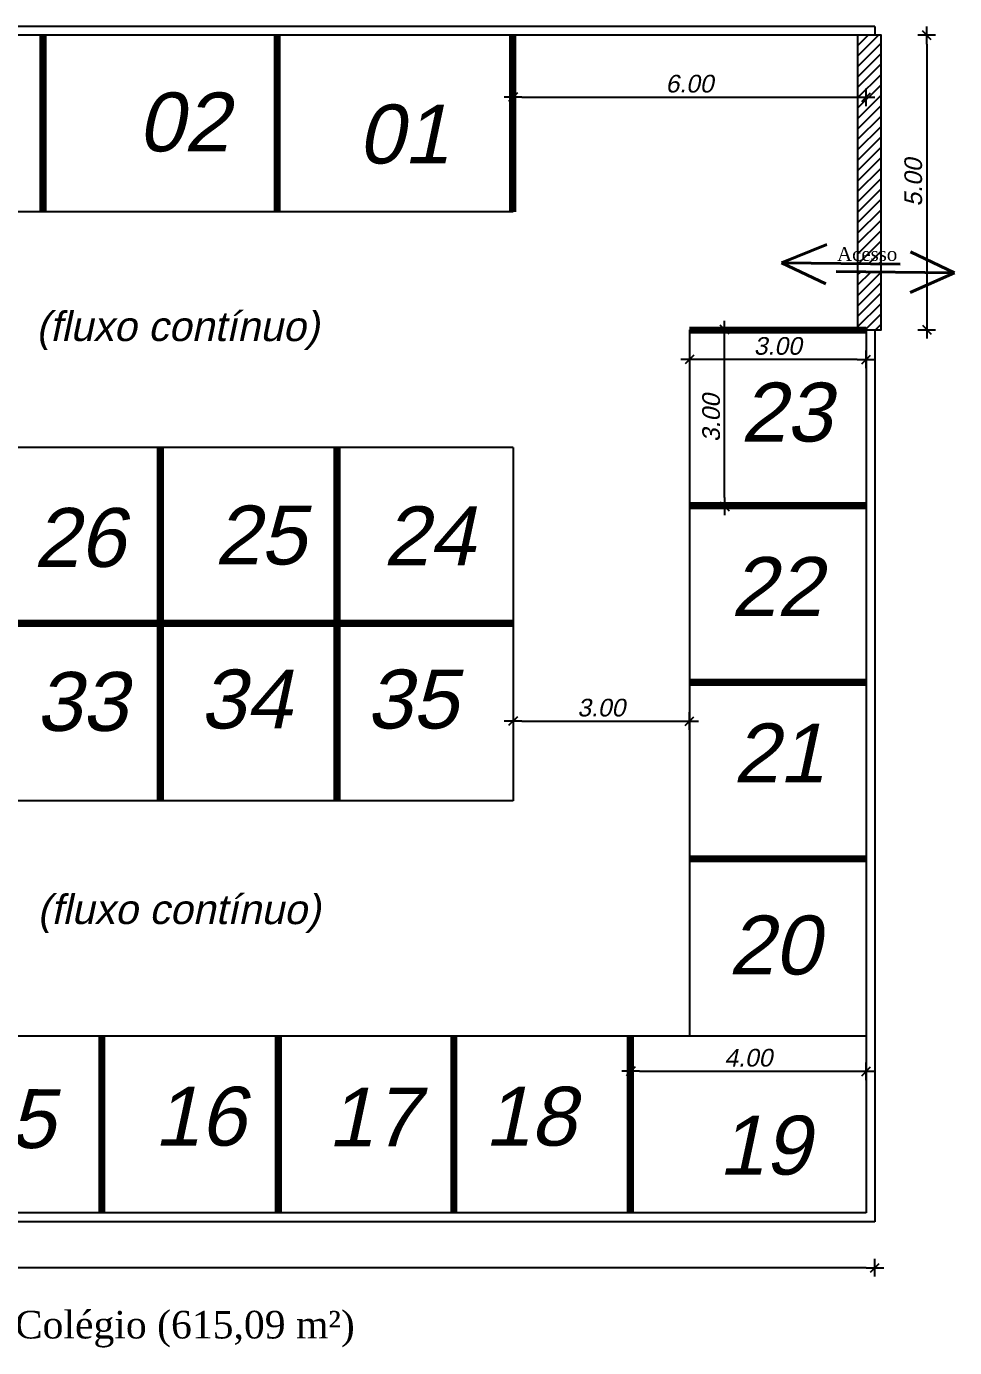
# Model space of a CAD drawing. Header units: metres. Extents: x 2113 to 5678, y -2764 to 956.
# Drawn here: x 3915.52 to 3931.29, y 210.68 to 233.12 of the extents above; entities that cross this region are included whole.
import ezdxf

# ---------------------------------------------------------------- set-up
doc = ezdxf.new("R2010")
doc.units = ezdxf.units.M
doc.header["$MEASUREMENT"] = 0
for name, color, linetype in [('COTASOK', 1, 'Continuous'), ('HACHURAS', 8, 'Continuous'), ('PAREDE', 7, 'Continuous'), ('TELHADO', 6, 'Continuous')]:
    doc.layers.add(name, color=color, linetype=linetype)
doc.styles.add('JEF', font='times.ttf', dxfattribs={"height": 0.3})
doc.styles.add('util2000', font='arial.ttf', dxfattribs={"oblique": 12.000028})
doc.dimstyles.new('int_1-50_m_MS_50', dxfattribs={"dimscale": 0.05, "dimtxt": 3, "dimasz": 1.5, "dimexe": 1, "dimexo": 0, "dimgap": 0.75, "dimtad": 1, "dimzin": 1, "dimdsep": 46, "dimtxsty": 'util2000', "dimblk": '_U2_SETA01', "dimcen": 1.5, "dimse1": 1, "dimse2": 1, "dimclrd": 1, "dimclre": 1, "dimclrt": 1, "dimazin": 3, "dimtfac": 1, "dimtix": 1, "dimtmove": 1, "dimatfit": 3, "dimldrblk": '_U2_SETA02', "dimfxl": 1, "dimtzin": 12, "dimarcsym": 0})

# ---------------------------------------------------------------- blocks, each defined once
blk = doc.blocks.new('_U2_SETA01')
at = {"color": 0}
for p, q in [((-1, 0), (1, 0)), ((0, -1), (0, 1))]:
    blk.add_line(p, q, dxfattribs=at)
blk.add_line((-0.5, -0.5), (0.5, 0.5))
blk = doc.blocks.new('*D268')
at = {"layer": 'Defpoints', "color": 0, "ltscale": 0.3, "transparency": 16777216}
for p in [(3930.045, 232.969), (3930.045, 227.969), (3930.821, 227.969)]:
    blk.add_point(p, dxfattribs=at)
at = {"layer": 'PAREDE', "color": 1, "lineweight": -2, "ltscale": 0.3, "transparency": 16777216}
blk.add_line((3930.821, 232.819), (3930.821, 228.119), dxfattribs=at)
at = {"layer": 'PAREDE', "color": 1, "lineweight": -2, "ltscale": 0.3, "transparency": 16777216, "xscale": 0.15, "yscale": 0.15, "zscale": 0.15}
for p, rotation in [((3930.821, 232.969), 90), ((3930.821, 227.969), 270)]:
    blk.add_blockref('_U2_SETA01', p, dxfattribs=dict(at, rotation=rotation))
at = {"layer": 'PAREDE', "color": 1, "ltscale": 0.3, "transparency": 16777216, "insert": (3930.593, 230.469), "char_height": 0.3, "attachment_point": 5, "rotation": 90, "style": 'util2000'}
blk.add_mtext('5.00', dxfattribs=at)
blk = doc.blocks.new('_U2_SETA02')
blk.add_solid([(-1, -0.17), (0, 0), (-1, 0.17)])
blk = doc.blocks.new('*D269')
at = {"layer": 'Defpoints', "color": 0, "ltscale": 0.3, "transparency": 16777216}
for p in [(3899.64, 212.819), (3929.94, 212.819), (3899.64, 212.038)]:
    blk.add_point(p, dxfattribs=at)
at = {"layer": 'PAREDE', "color": 1, "lineweight": -2, "ltscale": 0.3, "transparency": 16777216}
blk.add_line((3929.79, 212.038), (3899.79, 212.038), dxfattribs=at)
at = {"layer": 'PAREDE', "color": 1, "lineweight": -2, "ltscale": 0.3, "transparency": 16777216, "xscale": 0.15, "yscale": 0.15, "zscale": 0.15, "rotation": 180}
blk.add_blockref('_U2_SETA01', (3899.64, 212.038), dxfattribs=at)
at = {"layer": 'PAREDE', "color": 1, "lineweight": -2, "ltscale": 0.3, "transparency": 16777216, "xscale": 0.15, "yscale": 0.15, "zscale": 0.15}
blk.add_blockref('_U2_SETA01', (3929.94, 212.038), dxfattribs=at)
at = {"layer": 'PAREDE', "color": 1, "ltscale": 0.3, "transparency": 16777216, "insert": (3914.79, 212.266), "char_height": 0.3, "attachment_point": 5, "style": 'util2000'}
blk.add_mtext('30.30', dxfattribs=at)
blk = doc.blocks.new('*D243')
at = {"layer": 'Defpoints', "color": 0, "ltscale": 0.3, "transparency": 16777216}
for p in [(3923.79, 221.398), (3926.79, 221.398), (3926.79, 221.321)]:
    blk.add_point(p, dxfattribs=at)
at = {"layer": 'PAREDE', "color": 1, "lineweight": -2, "ltscale": 0.3, "transparency": 16777216}
blk.add_line((3923.94, 221.321), (3926.64, 221.321), dxfattribs=at)
at = {"layer": 'PAREDE', "color": 1, "lineweight": -2, "ltscale": 0.3, "transparency": 16777216, "xscale": 0.15, "yscale": 0.15, "zscale": 0.15, "rotation": 180}
blk.add_blockref('_U2_SETA01', (3923.79, 221.321), dxfattribs=at)
at = {"layer": 'PAREDE', "color": 1, "lineweight": -2, "ltscale": 0.3, "transparency": 16777216, "xscale": 0.15, "yscale": 0.15, "zscale": 0.15}
blk.add_blockref('_U2_SETA01', (3926.79, 221.321), dxfattribs=at)
at = {"layer": 'PAREDE', "color": 1, "ltscale": 0.3, "transparency": 16777216, "insert": (3925.29, 221.549), "char_height": 0.3, "attachment_point": 5, "style": 'util2000'}
blk.add_mtext('3.00', dxfattribs=at)
blk = doc.blocks.new('*D244')
at = {"layer": 'Defpoints', "color": 0, "ltscale": 0.3, "transparency": 16777216}
for p in [(3923.79, 232.197), (3929.79, 231.917), (3929.79, 227.969)]:
    blk.add_point(p, dxfattribs=at)
at = {"layer": 'PAREDE', "color": 1, "lineweight": -2, "ltscale": 0.3, "transparency": 16777216}
blk.add_line((3923.94, 231.917), (3929.64, 231.917), dxfattribs=at)
at = {"layer": 'PAREDE', "color": 1, "lineweight": -2, "ltscale": 0.3, "transparency": 16777216, "xscale": 0.15, "yscale": 0.15, "zscale": 0.15, "rotation": 180}
blk.add_blockref('_U2_SETA01', (3923.79, 231.917), dxfattribs=at)
at = {"layer": 'PAREDE', "color": 1, "lineweight": -2, "ltscale": 0.3, "transparency": 16777216, "xscale": 0.15, "yscale": 0.15, "zscale": 0.15}
blk.add_blockref('_U2_SETA01', (3929.79, 231.917), dxfattribs=at)
at = {"layer": 'PAREDE', "color": 1, "ltscale": 0.3, "transparency": 16777216, "insert": (3926.79, 232.145), "char_height": 0.3, "attachment_point": 5, "style": 'util2000'}
blk.add_mtext('6.00', dxfattribs=at)
blk = doc.blocks.new('*D248')
at = {"layer": 'Defpoints', "color": 0, "ltscale": 0.3, "transparency": 16777216}
for p in [(3929.79, 215.375), (3925.79, 215.089), (3929.79, 215.089)]:
    blk.add_point(p, dxfattribs=at)
at = {"layer": 'PAREDE', "color": 1, "lineweight": -2, "ltscale": 0.3, "transparency": 16777216}
blk.add_line((3925.94, 215.375), (3929.64, 215.375), dxfattribs=at)
at = {"layer": 'PAREDE', "color": 1, "lineweight": -2, "ltscale": 0.3, "transparency": 16777216, "xscale": 0.15, "yscale": 0.15, "zscale": 0.15, "rotation": 180}
blk.add_blockref('_U2_SETA01', (3925.79, 215.375), dxfattribs=at)
at = {"layer": 'PAREDE', "color": 1, "lineweight": -2, "ltscale": 0.3, "transparency": 16777216, "xscale": 0.15, "yscale": 0.15, "zscale": 0.15}
blk.add_blockref('_U2_SETA01', (3929.79, 215.375), dxfattribs=at)
at = {"layer": 'PAREDE', "color": 1, "ltscale": 0.3, "transparency": 16777216, "insert": (3927.79, 215.604), "char_height": 0.3, "attachment_point": 5, "style": 'util2000'}
blk.add_mtext('4.00', dxfattribs=at)
blk = doc.blocks.new('*D252')
at = {"layer": 'Defpoints', "color": 0, "ltscale": 0.3, "transparency": 16777216}
for p in [(3930.045, 232.969), (3930.045, 227.969), (3930.821, 227.969)]:
    blk.add_point(p, dxfattribs=at)
at = {"layer": 'PAREDE', "color": 1, "lineweight": -2, "ltscale": 0.3, "transparency": 16777216}
blk.add_line((3930.821, 232.819), (3930.821, 228.119), dxfattribs=at)
at = {"layer": 'PAREDE', "color": 1, "lineweight": -2, "ltscale": 0.3, "transparency": 16777216, "xscale": 0.15, "yscale": 0.15, "zscale": 0.15}
for p, rotation in [((3930.821, 232.969), 90), ((3930.821, 227.969), 270)]:
    blk.add_blockref('_U2_SETA01', p, dxfattribs=dict(at, rotation=rotation))
at = {"layer": 'PAREDE', "color": 1, "ltscale": 0.3, "transparency": 16777216, "insert": (3930.593, 230.469), "char_height": 0.3, "attachment_point": 5, "rotation": 90, "style": 'util2000'}
blk.add_mtext('5.00', dxfattribs=at)
blk = doc.blocks.new('*D253')
at = {"layer": 'Defpoints', "color": 0, "ltscale": 0.3, "transparency": 16777216}
for p in [(3899.64, 212.819), (3929.94, 212.819), (3899.64, 212.038)]:
    blk.add_point(p, dxfattribs=at)
at = {"layer": 'PAREDE', "color": 1, "lineweight": -2, "ltscale": 0.3, "transparency": 16777216}
blk.add_line((3929.79, 212.038), (3899.79, 212.038), dxfattribs=at)
at = {"layer": 'PAREDE', "color": 1, "lineweight": -2, "ltscale": 0.3, "transparency": 16777216, "xscale": 0.15, "yscale": 0.15, "zscale": 0.15, "rotation": 180}
blk.add_blockref('_U2_SETA01', (3899.64, 212.038), dxfattribs=at)
at = {"layer": 'PAREDE', "color": 1, "lineweight": -2, "ltscale": 0.3, "transparency": 16777216, "xscale": 0.15, "yscale": 0.15, "zscale": 0.15}
blk.add_blockref('_U2_SETA01', (3929.94, 212.038), dxfattribs=at)
at = {"layer": 'PAREDE', "color": 1, "ltscale": 0.3, "transparency": 16777216, "insert": (3914.79, 212.266), "char_height": 0.3, "attachment_point": 5, "style": 'util2000'}
blk.add_mtext('30.30', dxfattribs=at)
blk = doc.blocks.new('*D259')
at = {"layer": 'Defpoints', "color": 0, "ltscale": 0.3, "transparency": 16777216}
for p in [(3923.79, 221.398), (3926.79, 221.398), (3926.79, 221.321)]:
    blk.add_point(p, dxfattribs=at)
at = {"layer": 'PAREDE', "color": 1, "lineweight": -2, "ltscale": 0.3, "transparency": 16777216}
blk.add_line((3923.94, 221.321), (3926.64, 221.321), dxfattribs=at)
at = {"layer": 'PAREDE', "color": 1, "lineweight": -2, "ltscale": 0.3, "transparency": 16777216, "xscale": 0.15, "yscale": 0.15, "zscale": 0.15, "rotation": 180}
blk.add_blockref('_U2_SETA01', (3923.79, 221.321), dxfattribs=at)
at = {"layer": 'PAREDE', "color": 1, "lineweight": -2, "ltscale": 0.3, "transparency": 16777216, "xscale": 0.15, "yscale": 0.15, "zscale": 0.15}
blk.add_blockref('_U2_SETA01', (3926.79, 221.321), dxfattribs=at)
at = {"layer": 'PAREDE', "color": 1, "ltscale": 0.3, "transparency": 16777216, "insert": (3925.29, 221.549), "char_height": 0.3, "attachment_point": 5, "style": 'util2000'}
blk.add_mtext('3.00', dxfattribs=at)
blk = doc.blocks.new('*D260')
at = {"layer": 'Defpoints', "color": 0, "ltscale": 0.3, "transparency": 16777216}
for p in [(3923.79, 232.197), (3929.79, 231.917), (3929.79, 227.969)]:
    blk.add_point(p, dxfattribs=at)
at = {"layer": 'PAREDE', "color": 1, "lineweight": -2, "ltscale": 0.3, "transparency": 16777216}
blk.add_line((3923.94, 231.917), (3929.64, 231.917), dxfattribs=at)
at = {"layer": 'PAREDE', "color": 1, "lineweight": -2, "ltscale": 0.3, "transparency": 16777216, "xscale": 0.15, "yscale": 0.15, "zscale": 0.15, "rotation": 180}
blk.add_blockref('_U2_SETA01', (3923.79, 231.917), dxfattribs=at)
at = {"layer": 'PAREDE', "color": 1, "lineweight": -2, "ltscale": 0.3, "transparency": 16777216, "xscale": 0.15, "yscale": 0.15, "zscale": 0.15}
blk.add_blockref('_U2_SETA01', (3929.79, 231.917), dxfattribs=at)
at = {"layer": 'PAREDE', "color": 1, "ltscale": 0.3, "transparency": 16777216, "insert": (3926.79, 232.145), "char_height": 0.3, "attachment_point": 5, "style": 'util2000'}
blk.add_mtext('6.00', dxfattribs=at)
blk = doc.blocks.new('*D264')
at = {"layer": 'Defpoints', "color": 0, "ltscale": 0.3, "transparency": 16777216}
for p in [(3929.79, 215.375), (3925.79, 215.089), (3929.79, 215.089)]:
    blk.add_point(p, dxfattribs=at)
at = {"layer": 'PAREDE', "color": 1, "lineweight": -2, "ltscale": 0.3, "transparency": 16777216}
blk.add_line((3925.94, 215.375), (3929.64, 215.375), dxfattribs=at)
at = {"layer": 'PAREDE', "color": 1, "lineweight": -2, "ltscale": 0.3, "transparency": 16777216, "xscale": 0.15, "yscale": 0.15, "zscale": 0.15, "rotation": 180}
blk.add_blockref('_U2_SETA01', (3925.79, 215.375), dxfattribs=at)
at = {"layer": 'PAREDE', "color": 1, "lineweight": -2, "ltscale": 0.3, "transparency": 16777216, "xscale": 0.15, "yscale": 0.15, "zscale": 0.15}
blk.add_blockref('_U2_SETA01', (3929.79, 215.375), dxfattribs=at)
at = {"layer": 'PAREDE', "color": 1, "ltscale": 0.3, "transparency": 16777216, "insert": (3927.79, 215.604), "char_height": 0.3, "attachment_point": 5, "style": 'util2000'}
blk.add_mtext('4.00', dxfattribs=at)
blk = doc.blocks.new('*D274')
at = {"layer": 'Defpoints', "color": 0, "ltscale": 0.3, "transparency": 16777216}
for p in [(3927.386, 227.969), (3929.496, 227.969), (3929.496, 224.969)]:
    blk.add_point(p, dxfattribs=at)
at = {"layer": 'PAREDE', "color": 1, "lineweight": -2, "ltscale": 0.3, "transparency": 16777216}
blk.add_line((3927.386, 225.119), (3927.386, 227.819), dxfattribs=at)
at = {"layer": 'PAREDE', "color": 1, "lineweight": -2, "ltscale": 0.3, "transparency": 16777216, "xscale": 0.15, "yscale": 0.15, "zscale": 0.15}
for p, rotation in [((3927.386, 227.969), 90), ((3927.386, 224.969), 270)]:
    blk.add_blockref('_U2_SETA01', p, dxfattribs=dict(at, rotation=rotation))
at = {"layer": 'PAREDE', "color": 1, "ltscale": 0.3, "transparency": 16777216, "insert": (3927.158, 226.469), "char_height": 0.3, "attachment_point": 5, "rotation": 90, "style": 'util2000'}
blk.add_mtext('3.00', dxfattribs=at)
blk = doc.blocks.new('*D275')
at = {"layer": 'Defpoints', "color": 0, "ltscale": 0.3, "transparency": 16777216}
for p in [(3929.79, 227.551), (3926.79, 227.463), (3926.79, 227.463)]:
    blk.add_point(p, dxfattribs=at)
at = {"layer": 'PAREDE', "color": 1, "lineweight": -2, "ltscale": 0.3, "transparency": 16777216}
blk.add_line((3929.64, 227.463), (3926.94, 227.463), dxfattribs=at)
at = {"layer": 'PAREDE', "color": 1, "lineweight": -2, "ltscale": 0.3, "transparency": 16777216, "xscale": 0.15, "yscale": 0.15, "zscale": 0.15, "rotation": 180}
blk.add_blockref('_U2_SETA01', (3926.79, 227.463), dxfattribs=at)
at = {"layer": 'PAREDE', "color": 1, "lineweight": -2, "ltscale": 0.3, "transparency": 16777216, "xscale": 0.15, "yscale": 0.15, "zscale": 0.15}
blk.add_blockref('_U2_SETA01', (3929.79, 227.463), dxfattribs=at)
at = {"layer": 'PAREDE', "color": 1, "ltscale": 0.3, "transparency": 16777216, "insert": (3928.29, 227.691), "char_height": 0.3, "attachment_point": 5, "style": 'util2000'}
blk.add_mtext('3.00', dxfattribs=at)

msp = doc.modelspace()

# ---------------------------------------------------------------- hatches: boundary and pattern name
h = msp.add_hatch()
h.set_pattern_fill('ANSI31', color=256)
h.set_pattern_definition([(45, (73.98245, 79.00702), (-0.0883883476, 0.0883883476), [])])
h.paths.add_polyline_path([(3930.045, 232.969), (3929.645, 232.969), (3929.645, 229.089), (3930.045, 229.085)])
h.paths.add_polyline_path([(3930.045, 228.95), (3929.645, 228.954), (3929.645, 227.969), (3930.045, 227.969)])
h.paths.add_polyline_path([(3929.235, 229.004), (3930.352, 229.004), (3930.352, 229.504), (3929.235, 229.504)], flags=9)

# ---------------------------------------------------------------- linework, layer by layer
at = {"layer": 'HACHURAS'}
for p, q in [((3923.79, 229.969), (3899.79, 229.969)), ((3923.79, 229.969), (3899.79, 229.969)), ((3926.79, 227.969), (3926.79, 215.969)), ((3926.79, 227.969), (3926.79, 215.969)), ((3923.79, 225.969), (3905.79, 225.969)), ((3923.79, 225.969), (3905.79, 225.969)), ((3923.79, 225.969), (3923.79, 219.969)), ((3923.79, 225.969), (3923.79, 219.969)), ((3923.79, 219.969), (3905.79, 219.969)), ((3923.79, 219.969), (3905.79, 219.969)), ((3929.79, 215.969), (3901.79, 215.969)), ((3929.79, 215.969), (3901.79, 215.969))]:
    msp.add_line(p, q, dxfattribs=at)
at = {"layer": 'PAREDE'}
for p, q in [((3929.94, 233.119), (3899.64, 233.119)), ((3929.94, 233.119), (3899.64, 233.119)), ((3929.94, 233.119), (3929.94, 232.969)), ((3929.94, 233.119), (3929.94, 232.969)), ((3929.79, 232.969), (3899.79, 232.969)), ((3929.79, 232.969), (3899.79, 232.969)), ((3929.79, 232.969), (3899.79, 232.969)), ((3929.79, 232.969), (3899.79, 232.969)), ((3929.79, 227.969), (3929.79, 212.969)), ((3929.79, 227.969), (3929.79, 212.969)), ((3929.94, 227.969), (3929.94, 212.819)), ((3929.94, 227.969), (3929.94, 212.819)), ((3929.79, 215.969), (3926.79, 215.969)), ((3929.79, 215.969), (3926.79, 215.969)), ((3929.79, 212.969), (3899.79, 212.969)), ((3929.79, 212.969), (3899.79, 212.969)), ((3929.94, 212.819), (3899.64, 212.819)), ((3929.94, 212.819), (3899.64, 212.819))]:
    msp.add_line(p, q, dxfattribs=at)
at = {"layer": 'PAREDE', "lineweight": 80}
for p, q in [((3915.79, 232.969), (3915.79, 229.969)), ((3915.79, 232.969), (3915.79, 229.969)), ((3915.81, 232.969), (3915.81, 229.969)), ((3915.81, 232.969), (3915.81, 229.969)), ((3919.77, 232.969), (3919.77, 229.969)), ((3919.77, 232.969), (3919.77, 229.969)), ((3919.79, 232.969), (3919.79, 229.969)), ((3919.79, 232.969), (3919.79, 229.969)), ((3923.77, 232.969), (3923.77, 229.969)), ((3923.77, 232.969), (3923.77, 229.969)), ((3923.79, 232.969), (3923.79, 229.969)), ((3923.79, 232.969), (3923.79, 229.969)), ((3929.79, 227.969), (3926.79, 227.969)), ((3929.79, 227.969), (3926.79, 227.969)), ((3929.79, 227.949), (3926.79, 227.949)), ((3929.79, 227.949), (3926.79, 227.949)), ((3917.79, 219.969), (3917.79, 225.969)), ((3917.79, 219.969), (3917.79, 225.969)), ((3917.81, 219.969), (3917.81, 225.969)), ((3917.81, 219.969), (3917.81, 225.969)), ((3920.79, 219.969), (3920.79, 225.969)), ((3920.79, 219.969), (3920.79, 225.969)), ((3920.81, 219.969), (3920.81, 225.969)), ((3920.81, 219.969), (3920.81, 225.969)), ((3929.79, 224.989), (3926.79, 224.989)), ((3929.79, 224.989), (3926.79, 224.989)), ((3929.79, 224.969), (3926.79, 224.969)), ((3929.79, 224.969), (3926.79, 224.969)), ((3923.79, 222.989), (3905.79, 222.989)), ((3923.79, 222.989), (3905.79, 222.989)), ((3923.79, 222.969), (3905.79, 222.969)), ((3923.79, 222.969), (3905.79, 222.969)), ((3929.79, 221.989), (3926.79, 221.989)), ((3929.79, 221.989), (3926.79, 221.989)), ((3929.79, 221.969), (3926.79, 221.969)), ((3929.79, 221.969), (3926.79, 221.969)), ((3929.79, 218.989), (3926.79, 218.989)), ((3929.79, 218.989), (3926.79, 218.989)), ((3929.79, 218.969), (3926.79, 218.969)), ((3929.79, 218.969), (3926.79, 218.969)), ((3916.79, 215.969), (3916.79, 212.969)), ((3916.79, 215.969), (3916.79, 212.969)), ((3916.81, 215.969), (3916.81, 212.969)), ((3916.81, 215.969), (3916.81, 212.969)), ((3919.79, 215.969), (3919.79, 212.969)), ((3919.79, 215.969), (3919.79, 212.969)), ((3919.81, 215.969), (3919.81, 212.969)), ((3919.81, 215.969), (3919.81, 212.969)), ((3922.77, 215.969), (3922.77, 212.969)), ((3922.77, 215.969), (3922.77, 212.969)), ((3922.79, 215.969), (3922.79, 212.969)), ((3922.79, 215.969), (3922.79, 212.969)), ((3925.77, 215.969), (3925.77, 212.969)), ((3925.77, 215.969), (3925.77, 212.969)), ((3925.79, 215.969), (3925.79, 212.969)), ((3925.79, 215.969), (3925.79, 212.969))]:
    msp.add_line(p, q, dxfattribs=at)
at = {"layer": 'PAREDE'}
msp.add_lwpolyline([(3929.645, 227.969), (3930.045, 227.969), (3930.045, 232.969), (3929.645, 232.969)], close=True, dxfattribs=at)
msp.add_lwpolyline([(3929.645, 227.969), (3930.045, 227.969), (3930.045, 232.969), (3929.645, 232.969)], close=True, dxfattribs=at)
at = {"layer": 'TELHADO', "lineweight": 40}
for p, q in [((3928.355, 229.102), (3929.122, 229.413)), ((3930.368, 229.081), (3928.355, 229.102)), ((3928.355, 229.102), (3929.104, 228.749)), ((3930.368, 229.081), (3928.355, 229.102)), ((3928.355, 229.102), (3929.104, 228.749)), ((3931.294, 228.937), (3930.546, 229.29)), ((3931.294, 228.937), (3930.546, 229.29)), ((3929.282, 228.958), (3931.294, 228.937)), ((3929.282, 228.958), (3931.294, 228.937)), ((3931.294, 228.937), (3930.539, 228.6)), ((3931.294, 228.937), (3930.539, 228.6))]:
    msp.add_line(p, q, dxfattribs=at)

# ---------------------------------------------------------------- texts
at = {"layer": 'COTASOK', "style": 'JEF'}
for s in ['Ginasio de Esportes Colégio', 'Ginasio de Esportes Colégio (615,09 m²)']:
    msp.add_text(s, height=0.46875, dxfattribs=at).set_placement((3909.483, 210.838))
at = {"layer": 'COTASOK', "insert": (3929.297, 229.372), "char_height": 0.2344, "width": 1.19172, "attachment_point": 1, "style": 'JEF'}
msp.add_mtext('Acesso', dxfattribs=at)
at = {"layer": 'PAREDE', "color": 1, "attachment_point": 7, "rotation": 359.9678, "style": 'util2000'}
for s, insert, char_height in [('{\\f@Arial Unicode MS|b0|i0|c0|p34;\\C256;\\P\\H1.4286x;02}', (3917.414, 230.983), 0.7), ('{\\f@Arial Unicode MS|b0|i0|c0|p34;\\C256;\\P\\H1.4286x;02}', (3917.414, 230.983), 0.7), ('{\\f@Arial Unicode MS|b0|i0|c0|p34;\\C256;\\P\\H1.4286x;01}', (3921.153, 230.778), 0.7), ('{\\f@Arial Unicode MS|b0|i0|c0|p34;\\C256;\\P\\H1.4286x;01}', (3921.153, 230.778), 0.7), ('{\\f@Arial Unicode MS|b0|i0|c0|p34;\\C256;(fluxo contínuo)}', (3915.684, 227.627), 0.5), ('{\\f@Arial Unicode MS|b0|i0|c0|p34;\\C256;(fluxo contínuo)}', (3915.684, 227.627), 0.5), ('{\\f@Arial Unicode MS|b0|i0|c0|p34;\\C256;\\P\\H1.4286x;23}', (3927.655, 226.056), 0.7), ('{\\f@Arial Unicode MS|b0|i0|c0|p34;\\C256;\\P\\H1.4286x;23}', (3927.655, 226.056), 0.7), ('{\\f@Arial Unicode MS|b0|i0|c0|p34;\\C256;\\P\\H1.4286x;26}', (3915.643, 223.927), 0.7), ('{\\f@Arial Unicode MS|b0|i0|c0|p34;\\C256;\\P\\H1.4286x;26}', (3915.643, 223.927), 0.7), ('{\\f@Arial Unicode MS|b0|i0|c0|p34;\\C256;\\P\\H1.4286x;25}', (3918.718, 223.968), 0.7), ('{\\f@Arial Unicode MS|b0|i0|c0|p34;\\C256;\\P\\H1.4286x;25}', (3918.718, 223.968), 0.7), ('{\\f@Arial Unicode MS|b0|i0|c0|p34;\\C256;\\P\\H1.4286x;24}', (3921.587, 223.968), 0.7), ('{\\f@Arial Unicode MS|b0|i0|c0|p34;\\C256;\\P\\H1.4286x;24}', (3921.587, 223.968), 0.7), ('{\\f@Arial Unicode MS|b0|i0|c0|p34;\\C256;\\P\\H1.4286x;22}', (3927.491, 223.108), 0.7), ('{\\f@Arial Unicode MS|b0|i0|c0|p34;\\C256;\\P\\H1.4286x;22}', (3927.491, 223.108), 0.7), ('{\\f@Arial Unicode MS|b0|i0|c0|p34;\\C256;\\P\\H1.4286x;33}', (3915.684, 221.142), 0.7), ('{\\f@Arial Unicode MS|b0|i0|c0|p34;\\C256;\\P\\H1.4286x;33}', (3915.684, 221.142), 0.7), ('{\\f@Arial Unicode MS|b0|i0|c0|p34;\\C256;\\P\\H1.4286x;34}', (3918.472, 221.183), 0.7), ('{\\f@Arial Unicode MS|b0|i0|c0|p34;\\C256;\\P\\H1.4286x;34}', (3918.472, 221.183), 0.7), ('{\\f@Arial Unicode MS|b0|i0|c0|p34;\\C256;\\P\\H1.4286x;35}', (3921.3, 221.183), 0.7), ('{\\f@Arial Unicode MS|b0|i0|c0|p34;\\C256;\\P\\H1.4286x;35}', (3921.3, 221.183), 0.7), ('{\\f@Arial Unicode MS|b0|i0|c0|p34;\\C256;\\P\\H1.4286x;21}', (3927.532, 220.282), 0.7), ('{\\f@Arial Unicode MS|b0|i0|c0|p34;\\C256;\\P\\H1.4286x;21}', (3927.532, 220.282), 0.7), ('{\\f@Arial Unicode MS|b0|i0|c0|p34;\\C256;(fluxo contínuo)}', (3915.704, 217.726), 0.5), ('{\\f@Arial Unicode MS|b0|i0|c0|p34;\\C256;(fluxo contínuo)}', (3915.704, 217.726), 0.5), ('{\\f@Arial Unicode MS|b0|i0|c0|p34;\\C256;\\P\\H1.4286x;20}', (3927.45, 217.006), 0.7), ('{\\f@Arial Unicode MS|b0|i0|c0|p34;\\C256;\\P\\H1.4286x;20}', (3927.45, 217.006), 0.7), ('{\\f@Arial Unicode MS|b0|i0|c0|p34;\\C256;\\P\\H1.4286x;15}', (3914.454, 214.058), 0.7), ('{\\f@Arial Unicode MS|b0|i0|c0|p34;\\C256;\\P\\H1.4286x;15}', (3914.454, 214.058), 0.7), ('{\\f@Arial Unicode MS|b0|i0|c0|p34;\\C256;\\P\\H1.4286x;16}', (3917.693, 214.099), 0.7), ('{\\f@Arial Unicode MS|b0|i0|c0|p34;\\C256;\\P\\H1.4286x;16}', (3917.693, 214.099), 0.7), ('{\\f@Arial Unicode MS|b0|i0|c0|p34;\\C256;\\P\\H1.4286x;17}', (3920.644, 214.099), 0.7), ('{\\f@Arial Unicode MS|b0|i0|c0|p34;\\C256;\\P\\H1.4286x;17}', (3920.644, 214.099), 0.7), ('{\\f@Arial Unicode MS|b0|i0|c0|p34;\\C256;\\P\\H1.4286x;18}', (3923.309, 214.099), 0.7), ('{\\f@Arial Unicode MS|b0|i0|c0|p34;\\C256;\\P\\H1.4286x;18}', (3923.309, 214.099), 0.7), ('{\\f@Arial Unicode MS|b0|i0|c0|p34;\\C256;\\P\\H1.4286x;19}', (3927.286, 213.607), 0.7), ('{\\f@Arial Unicode MS|b0|i0|c0|p34;\\C256;\\P\\H1.4286x;19}', (3927.286, 213.607), 0.7)]:
    msp.add_mtext(s, dxfattribs=dict(at, insert=insert, char_height=char_height))

# ---------------------------------------------------------------- dimensions: what is measured, and where the dimension line sits
at = {"layer": 'PAREDE', "ltscale": 0.3}
for base, p1, p2, picture, middle in [((3930.821, 227.969), (3930.045, 232.969), (3930.045, 227.969), '*D268', (3930.593, 230.469)), ((3930.821, 227.969), (3930.045, 232.969), (3930.045, 227.969), '*D252', (3930.593, 230.469)), ((3927.386, 227.969), (3929.496, 224.969), (3929.496, 227.969), '*D274', (3927.158, 226.469))]:
    dim = msp.add_linear_dim(base=base, p1=p1, p2=p2, angle=90, dimstyle='int_1-50_m_MS_50', override={"dimscale": 0.1}, dxfattribs=at)
    dim.commit()
    dim.dimension.update_dxf_attribs({"geometry": picture, "text_midpoint": middle})
for base, p1, p2, picture, middle in [((3929.79, 231.917), (3923.79, 232.197), (3929.79, 227.969), '*D244', (3926.79, 232.145)), ((3929.79, 231.917), (3923.79, 232.197), (3929.79, 227.969), '*D260', (3926.79, 232.145)), ((3926.79, 227.463), (3929.79, 227.551), (3926.79, 227.463), '*D275', (3928.29, 227.691)), ((3926.79, 221.321), (3923.79, 221.398), (3926.79, 221.398), '*D243', (3925.29, 221.549)), ((3926.79, 221.321), (3923.79, 221.398), (3926.79, 221.398), '*D259', (3925.29, 221.549)), ((3929.79, 215.375), (3925.79, 215.089), (3929.79, 215.089), '*D248', (3927.79, 215.604)), ((3929.79, 215.375), (3925.79, 215.089), (3929.79, 215.089), '*D264', (3927.79, 215.604)), ((3899.64, 212.038), (3929.94, 212.819), (3899.64, 212.819), '*D269', (3914.79, 212.266)), ((3899.64, 212.038), (3929.94, 212.819), (3899.64, 212.819), '*D253', (3914.79, 212.266))]:
    dim = msp.add_linear_dim(base=base, p1=p1, p2=p2, dimstyle='int_1-50_m_MS_50', override={"dimscale": 0.1}, dxfattribs=at)
    dim.commit()
    dim.dimension.update_dxf_attribs({"geometry": picture, "text_midpoint": middle})

doc.saveas('drawing.dxf')
